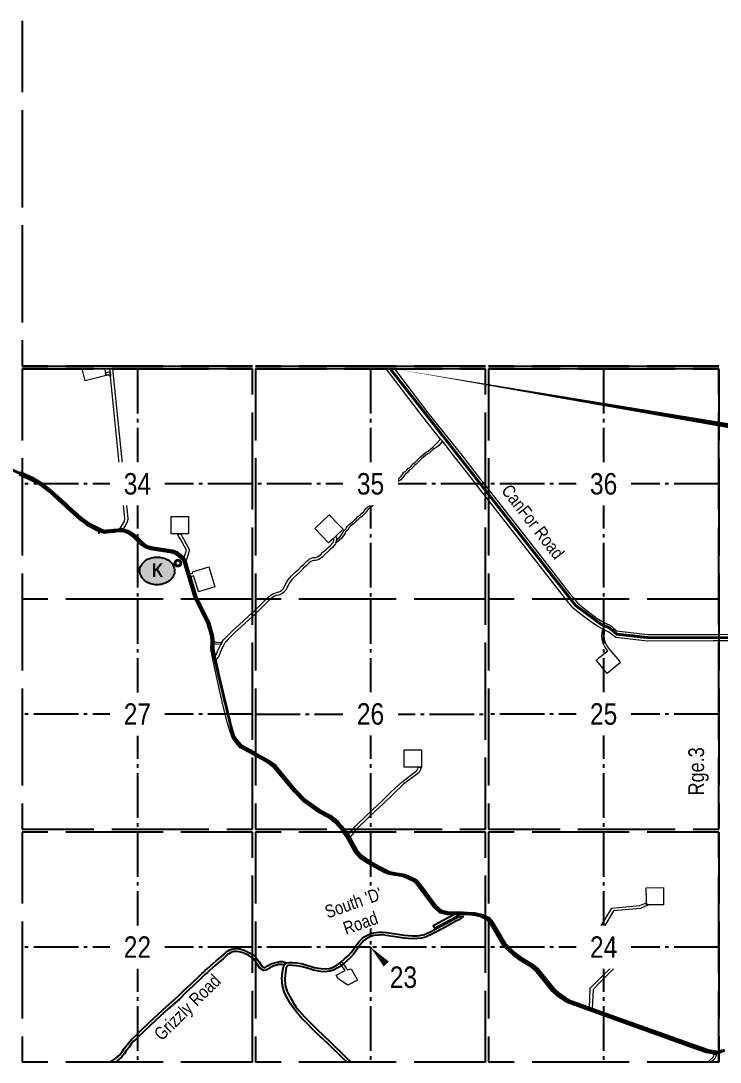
# Model space of a CAD drawing. Extents: x 405326 to 424052, y 6044755 to 6062236.
# Drawn here: x 414755 to 415244, y 6049587 to 6050315 of the extents above; entities that cross this region are included whole.
import ezdxf
from ezdxf.enums import TextEntityAlignment as Align

# ---------------------------------------------------------------- set-up
doc = ezdxf.new("R2010")
doc.units = 0
doc.header["$LTSCALE"] = 5
doc.linetypes.add('foc-QUARTERLINE', pattern=[33, 25, -3, 2, -3])
doc.linetypes.add('foc-UNSURVEYED', pattern=[12.5, 10, -2.5])
for name, color, linetype in [('33', 20, 'Continuous'), ('35', 37, 'Continuous'), ('L-QSEC', 8, 'foc-QUARTERLINE'), ('L-USEC', 7, 'foc-UNSURVEYED'), ('P-PROPOSED', 10, 'Continuous'), ('P-TXT', 4, 'Continuous'), ('ROUTE-MAP-ROUTE', 90, 'Continuous'), ('S-7', 6, 'Continuous')]:
    doc.layers.add(name, color=color, linetype=linetype)
doc.layers.add('AS-ROUTEMAP', color=35, linetype='Continuous', lineweight=0)
doc.styles.add('100L', font='ARIALN.TTF', dxfattribs={"height": 11})
doc.styles.add('120', font='ARIALN.TTF', dxfattribs={"height": 13})
doc.styles.add('80', font='ARIALN.TTF', dxfattribs={"height": 10})
doc.styles.add('BOLD', font='ARIALNB.TTF')
doc.styles.add('TXT', font='ARIALN.TTF', dxfattribs={"height": 0.2})

# ---------------------------------------------------------------- blocks, each defined once
blk = doc.blocks.new('AA')
at = {"const_width": 4}
blk.add_lwpolyline([(-1, 0, 1), (1, 0, 1)], format="xyb", close=True, dxfattribs=at)
blk.add_circle((0, 0), 2)
blk = doc.blocks.new('Route_Letters')
h = blk.add_hatch(color=255)
h.dxf.hatch_style = 1
edge = h.paths.add_edge_path()
edge.add_ellipse((-0.12, 0.46), major_axis=(-11.97, 0), ratio=0.789318, start_angle=0, end_angle=360)
at = {"color": 5}
blk.add_open_spline([(-12.34, 0.46), (-12.34, -0.25), (-12.24, -0.97), (-11.72, -2.79), (-11.14, -3.88), (-9.56, -5.81), (-8.54, -6.66), (-6.22, -8.02), (-4.9, -8.54), (-2.12, -9.17), (-0.66, -9.3), (2.22, -9.13), (3.64, -8.84), (6.27, -7.89), (7.48, -7.22), (9.54, -5.6), (10.38, -4.64), (11.6, -2.54), (11.97, -1.4), (12.18, 0.91), (12.02, 2.08), (11.2, 4.3), (10.54, 5.35), (8.8, 7.2), (7.72, 7.99), (5.29, 9.24), (3.93, 9.68), (1.11, 10.18), (-0.35, 10.23), (-3.22, 9.91), (-4.61, 9.55), (-7.16, 8.47), (-8.32, 7.75), (-10.24, 6.02), (-11, 5.02), (-12.05, 2.86), (-12.32, 1.7), (-12.34, 0.52), (-12.34, 0.49), (-12.34, 0.46)], degree=3, knots=[0, 0, 0, 0, 0.219529, 0.219529, 0.575727, 0.575727, 0.931924, 0.931924, 1.288121, 1.288121, 1.644318, 1.644318, 2.000515, 2.000515, 2.356712, 2.356712, 2.712909, 2.712909, 3.069107, 3.069107, 3.425304, 3.425304, 3.781501, 3.781501, 4.137698, 4.137698, 4.493895, 4.493895, 4.850092, 4.850092, 5.20629, 5.20629, 5.562487, 5.562487, 5.918684, 5.918684, 6.274881, 6.274881, 6.283185, 6.283185, 6.283185, 6.283185], dxfattribs=at)
at = {"color": 14, "style": 'BOLD'}
blk.add_attdef('A', text='', height=9.5, dxfattribs=at).set_placement((0.22, 0.98), align=Align.MIDDLE)

msp = doc.modelspace()

# ---------------------------------------------------------------- linework, layer by layer
at = {"layer": '35'}
for points in [[(414982.754, 6049586.853), (414980.294, 6049589.221), (414969.514, 6049599.566), (414960.36, 6049608.419), (414954.096, 6049614.514), (414951.47, 6049617.247), (414947.796, 6049621.447), (414945.46, 6049624.392), (414943.348, 6049627.596), (414940.009, 6049633.513), (414938.892, 6049636.009), (414937.541, 6049640.279), (414937.16, 6049645.474), (414937.692, 6049649.862), (414938.299, 6049653.512), (414939.006, 6049655.245), (414940.542, 6049656.425), (414942.367, 6049656.591), (414944.6, 6049656.502), (414947.58, 6049656.231), (414950.724, 6049655.834), (414953.993, 6049655.023), (414959.879, 6049653.175), (414964.367, 6049652.257), (414967.456, 6049652.047), (414970.403, 6049652.396), (414972.566, 6049653.049), (414976.443, 6049655.258), (414978.67, 6049657.007), (414981.091, 6049659.084), (414983.489, 6049661.237), (414985.865, 6049663.822), (414987.953, 6049666.739), (414988.29, 6049667.2), (414991.264, 6049671.27), (414993.223, 6049673.393), (414994.743, 6049674.491), (414996.53, 6049675.528), (414998.451, 6049676.468), (414998.627, 6049676.554), (415001.179, 6049677.35), (415005.103, 6049677.767), (415007.825, 6049677.832), (415010.63, 6049677.481), (415018.342, 6049676.34), (415022.713, 6049675.645), (415028.712, 6049675.16), (415031.801, 6049675.248), (415034.536, 6049675.652), (415036.913, 6049676.241), (415042.181, 6049678.68), (415049.142, 6049682.429), (415057.489, 6049686.924), (415060.287, 6049688.339), (415060.816, 6049688.774), (415063.963, 6049688.773), (415061.387, 6049686.654), (415058.415, 6049685.151), (415050.09, 6049680.668), (415043.076, 6049676.891), (415037.58, 6049674.346), (415034.923, 6049673.688), (415031.976, 6049673.252), (415028.66, 6049673.158), (415022.475, 6049673.658), (415018.038, 6049674.363), (415010.359, 6049675.499), (415007.724, 6049675.829), (415005.233, 6049675.77), (415001.586, 6049675.382), (414999.368, 6049674.69), (414998.452, 6049674.242), (414997.472, 6049673.763), (414995.833, 6049672.812), (414994.557, 6049671.889), (414992.811, 6049669.998), (414990.767, 6049667.2), (414989.573, 6049665.567), (414987.42, 6049662.558), (414984.896, 6049659.813), (414982.411, 6049657.581), (414979.94, 6049655.461), (414977.562, 6049653.593), (414973.36, 6049651.2), (414970.813, 6049650.431), (414967.507, 6049650.039), (414964.098, 6049650.271), (414959.378, 6049651.236), (414953.452, 6049653.096), (414950.356, 6049653.865), (414947.364, 6049654.242), (414944.469, 6049654.506), (414942.418, 6049654.587), (414941.301, 6049654.486), (414940.654, 6049653.989), (414940.235, 6049652.964), (414939.672, 6049649.577), (414939.169, 6049645.426), (414939.519, 6049640.659), (414940.764, 6049636.721), (414941.796, 6049634.415), (414945.056, 6049628.639), (414947.082, 6049625.566), (414949.333, 6049622.727), (414952.945, 6049618.599), (414955.515, 6049615.923), (414961.753, 6049609.855), (414970.901, 6049601.006), (414981.68, 6049590.663), (414985.638, 6049586.853)], [(414817.057, 6049586.853), (414818.185, 6049587.608), (414820.964, 6049589.405), (414823.915, 6049592.021), (414825.52, 6049594.07), (414827.075, 6049596.478), (414828.832, 6049598.648), (414830.642, 6049601.072), (414832.126, 6049602.808), (414835.019, 6049605.56), (414835.992, 6049606.484), (414839.411, 6049609.734), (414847.745, 6049617.59), (414856.395, 6049625.659), (414864.2, 6049632.471), (414868.754, 6049636.959), (414873.394, 6049641.209), (414879.761, 6049647.394), (414881.378, 6049648.879), (414882.114, 6049649.555), (414883.587, 6049650.907), (414885.2, 6049652.388), (414889.219, 6049655.921), (414891.196, 6049657.664), (414894.76, 6049660.534), (414896.525, 6049662.155), (414897.994, 6049663.635), (414899.582, 6049664.667), (414900.918, 6049665.382), (414902.274, 6049665.843), (414903.823, 6049666.225), (414905.39, 6049666.354), (414907.832, 6049666.013), (414910.82, 6049665.164), (414915.154, 6049663.052), (414916.214, 6049662.374), (414918.251, 6049661.073), (414919.231, 6049659.814), (414921.333, 6049657.114), (414923.283, 6049654.081), (414924.855, 6049653.041), (414925.569, 6049653.164), (414926.828, 6049653.916), (414927.672, 6049654.507), (414929.313, 6049655.32), (414930.35, 6049655.842), (414932.011, 6049656.36), (414933.135, 6049656.625), (414934.769, 6049657.009), (414935.962, 6049657.206), (414937.539, 6049657.196), (414940.542, 6049656.425), (414939.006, 6049655.245), (414938.825, 6049654.801), (414937.28, 6049655.198), (414936.12, 6049655.205), (414935.161, 6049655.047), (414933.593, 6049654.679), (414932.54, 6049654.43), (414931.103, 6049653.982), (414930.206, 6049653.531), (414928.696, 6049652.783), (414927.916, 6049652.237), (414926.275, 6049651.256), (414924.413, 6049650.936), (414921.828, 6049652.646), (414919.7, 6049655.956), (414919.232, 6049656.557), (414916.884, 6049659.573), (414916.215, 6049660.001), (414914.077, 6049661.366), (414910.105, 6049663.288), (414907.419, 6049664.052), (414905.334, 6049664.342), (414904.146, 6049664.245), (414902.836, 6049663.922), (414901.717, 6049663.541), (414900.601, 6049662.944), (414899.262, 6049662.074), (414897.912, 6049660.714), (414896.064, 6049659.017), (414892.485, 6049656.135), (414890.541, 6049654.42), (414886.536, 6049650.901), (414884.925, 6049649.421), (414883.452, 6049648.068), (414882.716, 6049647.392), (414881.135, 6049645.94), (414874.766, 6049639.754), (414870.132, 6049635.509), (414865.56, 6049631.005), (414857.735, 6049624.174), (414849.113, 6049616.131), (414840.785, 6049608.282), (414836.397, 6049604.11), (414835.992, 6049603.725), (414833.579, 6049601.431), (414832.205, 6049599.823), (414830.411, 6049597.42), (414828.696, 6049595.303), (414827.15, 6049592.909), (414825.378, 6049590.645), (414822.177, 6049587.808), (414820.701, 6049586.853)]]:
    msp.add_lwpolyline(points, dxfattribs=at)
at = {"layer": 'AS-ROUTEMAP'}
for points in [[(414813.151, 6050071.668), (414813.844, 6050068.973), (414814.342, 6050067.037), (414799.82, 6050063.305), (414797.671, 6050071.668)], [(414818.907, 6050071.668), (414826.971, 6049991.846), (414829.475, 6049967.06), (414829.553, 6049966.285), (414829.343, 6049965.566), (414828.995, 6049964.378), (414827.648, 6049961.84), (414826.82, 6049960.538), (414826.427, 6049959.92), (414824.054, 6049959.916), (414824.474, 6049960.577), (414825.918, 6049962.847), (414827.133, 6049965.136), (414827.316, 6049965.763), (414827.524, 6049966.472), (414827.445, 6049967.256), (414824.961, 6049991.843), (414817.44, 6050066.296), (414817.085, 6050069.806), (414816.897, 6050071.668)], [(415276.489, 6049881.493), (415241.737, 6049881.452), (415238.721, 6049881.449), (415192.789, 6049881.327), (415170.66, 6049883.859), (415170.043, 6049884.321), (415169.417, 6049884.79), (415165.671, 6049887.595), (415165.406, 6049887.794), (415165.326, 6049887.853), (415162.911, 6049889.045), (415161.522, 6049889.731), (415159.883, 6049890.54), (415158.512, 6049891.387), (415153.839, 6049894.274), (415145.754, 6049900.456), (415140.615, 6049904.628), (415134.767, 6049911.724), (415134.676, 6049911.835), (415116.613, 6049935.093), (415079.135, 6049983.092), (415076.11, 6049986.965), (415072.051, 6049992.164), (415059.337, 6050008.447), (415058.439, 6050009.597), (415058.106, 6050010.023), (415057.208, 6050011.173), (415053.572, 6050015.83), (415049.39, 6050021.023), (415048.112, 6050022.61), (415035.65, 6050038.084), (415010.124, 6050071.668)], [(415015.867, 6050071.668), (415039.261, 6050040.888), (415057.175, 6050018.644), (415060.811, 6050013.987), (415062.042, 6050012.411), (415076.094, 6049994.414), (415077.847, 6049992.169), (415079.119, 6049990.541), (415120.216, 6049937.906), (415138.285, 6049914.641), (415140.727, 6049911.723), (415143.856, 6049907.986), (415148.606, 6049904.03), (415156.436, 6049898.044), (415158.499, 6049896.769), (415162.101, 6049894.543), (415163.883, 6049893.664), (415166.381, 6049892.431), (415166.659, 6049892.294), (415167.305, 6049891.975), (415169.189, 6049890.238), (415171.179, 6049888.403), (415193.044, 6049885.902), (415238.71, 6049886.022), (415241.726, 6049886.026), (415276.666, 6049886.067)], [(414754.393, 6049999.849), (414754.864, 6049999.644), (414763.5, 6049995.775), (414768.45, 6049992.753), (414769.583, 6049992.092), (414769.984, 6049991.772), (414776.387, 6049986.656), (414787.348, 6049976.777), (414788.463, 6049975.771), (414797.287, 6049967.812), (414803.185, 6049963.62), (414807.177, 6049961.587), (414808.513, 6049960.906), (414810.799, 6049959.742), (414813.524, 6049958.946), (414814.61, 6049959.058), (414819.612, 6049959.577), (414822.885, 6049959.914), (414824.054, 6049959.916), (414826.427, 6049959.92), (414826.577, 6049959.921), (414830.314, 6049958.713), (414833.515, 6049956.569), (414833.63, 6049956.461), (414839.956, 6049950.495), (414842.668, 6049948.502), (414845.665, 6049947.442), (414860.983, 6049945.135), (414863.991, 6049943.973), (414866.492, 6049942.008), (414868.957, 6049939.901), (414868.915, 6049939.766), (414868.586, 6049938.714), (414868.215, 6049937.528), (414867.472, 6049938.163), (414865.043, 6049940.24), (414862.848, 6049941.964), (414860.394, 6049942.912), (414845.109, 6049945.214), (414841.587, 6049946.46), (414838.489, 6049948.736), (414833.635, 6049953.314), (414832.085, 6049954.776), (414829.307, 6049956.636), (414826.219, 6049957.634), (414823.005, 6049957.628), (414819.847, 6049957.303), (414814.846, 6049956.784), (414813.314, 6049956.627), (414809.952, 6049957.608), (414807.456, 6049958.879), (414806.119, 6049959.561), (414801.998, 6049961.66), (414795.854, 6049966.026), (414786.908, 6049974.095), (414785.794, 6049975.101), (414774.907, 6049984.913), (414768.287, 6049990.202), (414767.279, 6049990.79), (414765.678, 6049991.767), (414762.433, 6049993.749), (414754.397, 6049997.349)], [(415243.694, 6049592.929), (415242.464, 6049592.717), (415241.056, 6049592.473), (415240.139, 6049592.314), (415239.487, 6049592.43), (415239.448, 6049592.437), (415233.865, 6049593.432), (415224.516, 6049596.667), (415159.145, 6049620.225), (415152.139, 6049622.751), (415136.096, 6049628.657), (415129.635, 6049633.04), (415126.16, 6049636.37), (415114.991, 6049650.108), (415111.251, 6049653.22), (415102.963, 6049658.331), (415098.606, 6049661.607), (415091.724, 6049668.305), (415091.653, 6049668.426), (415082.283, 6049684.503), (415080.55, 6049686.163), (415079.773, 6049686.559), (415076.754, 6049688.098), (415076.652, 6049688.15), (415071.247, 6049689.336), (415070.621, 6049689.473), (415068.859, 6049689.587), (415062.549, 6049689.992), (415052.527, 6049689.98), (415047.645, 6049691.169), (415043.403, 6049694.921), (415034.598, 6049707.006), (415030.971, 6049711.54), (415029.012, 6049713.237), (415021.988, 6049716.373), (415012.073, 6049718.154), (415009.004, 6049719.349), (414997.474, 6049725.456), (414996.454, 6049726.147), (414991.749, 6049729.336), (414988.313, 6049733.142), (414981.941, 6049744.757), (414979.069, 6049748.731), (414978.095, 6049750.078), (414976.585, 6049751.744), (414974.81, 6049753.703), (414969.76, 6049757.684), (414962.498, 6049761.516), (414952.313, 6049768.796), (414945.573, 6049775.853), (414931.673, 6049792.796), (414926.646, 6049796.382), (414917.103, 6049801.73), (414914.083, 6049803.423), (414908.168, 6049806.737), (414904.848, 6049810.318), (414902.379, 6049813.936), (414900.189, 6049821.006), (414899.248, 6049823.905), (414897.405, 6049831.071), (414895.424, 6049838.773), (414889.216, 6049867.37), (414887.618, 6049875.763), (414887.677, 6049880.773), (414887.493, 6049884.488), (414884.953, 6049893.34), (414875.962, 6049911.475), (414875.866, 6049911.669), (414868.132, 6049937.26), (414868.215, 6049937.528), (414868.586, 6049938.714), (414868.915, 6049939.766), (414868.957, 6049939.901), (414869.17, 6049940.583), (414870.539, 6049944.964), (414866.239, 6049952.612), (414865.446, 6049954.022), (414865.05, 6049954.727), (414864.195, 6049956.249), (414866.487, 6049956.252), (414868.04, 6049953.49), (414868.436, 6049952.785), (414869.229, 6049951.374), (414872.705, 6049945.192), (414870.824, 6049939.17), (414870.239, 6049937.301), (414870.224, 6049937.25), (414872.961, 6049928.193), (414873.539, 6049926.279), (414877.732, 6049912.408), (414878.193, 6049911.478), (414886.825, 6049894.066), (414889.479, 6049884.818), (414889.659, 6049881.172), (414889.677, 6049880.811), (414889.663, 6049879.56), (414889.62, 6049875.94), (414890.613, 6049870.726), (414891.114, 6049868.091), (414891.171, 6049867.795), (414897.37, 6049839.235), (414899.469, 6049831.074), (414901.172, 6049824.455), (414902.1, 6049821.597), (414904.2, 6049814.815), (414906.499, 6049811.445), (414909.354, 6049808.365), (414914.079, 6049805.717), (414917.099, 6049804.025), (414927.719, 6049798.074), (414933.05, 6049794.27), (414947.072, 6049777.18), (414953.629, 6049770.313), (414963.551, 6049763.222), (414970.855, 6049759.367), (414976.179, 6049755.17), (414979.281, 6049751.747), (414979.651, 6049751.339), (414981.534, 6049748.734), (414983.575, 6049745.911), (414983.635, 6049745.828), (414984.624, 6049744.025), (414989.954, 6049734.309), (414993.071, 6049730.855), (414996.45, 6049728.566), (414998.506, 6049727.173), (415009.837, 6049721.171), (415012.617, 6049720.088), (415022.582, 6049718.298), (415030.098, 6049714.943), (415032.418, 6049712.932), (415036.187, 6049708.221), (415044.891, 6049696.275), (415048.6, 6049692.995), (415052.766, 6049691.98), (415062.547, 6049691.991), (415070.9, 6049691.46), (415076.749, 6049690.176), (415077.331, 6049690.049), (415079.769, 6049688.806), (415081.721, 6049687.811), (415083.869, 6049685.753), (415093.315, 6049669.548), (415094.466, 6049668.427), (415099.91, 6049663.129), (415104.091, 6049659.985), (415112.421, 6049654.848), (415116.42, 6049651.521), (415127.634, 6049637.728), (415130.897, 6049634.6), (415137.016, 6049630.449), (415152.15, 6049624.876), (415152.829, 6049624.626), (415154.119, 6049624.159), (415159.14, 6049622.353), (415225.182, 6049598.553), (415234.37, 6049595.374), (415239.443, 6049594.469), (415239.443, 6049594.469), (415240.144, 6049594.344), (415242.459, 6049594.745), (415243.159, 6049594.866), (415245.063, 6049595.599)], [(414903.241, 6049667.32), (414903.506, 6049667.342), (414903.667, 6049667.32)], [(415234.702, 6049586.853), (415236.058, 6049588.001), (415236.112, 6049588.05), (415238.678, 6049590.384), (415239.166, 6049591.283), (415239.449, 6049592.294), (415239.487, 6049592.43), (415240.139, 6049592.314), (415241.056, 6049592.473), (415240.565, 6049590.716), (415239.875, 6049589.445), (415239.457, 6049589.064), (415238.343, 6049588.051), (415237.048, 6049586.874), (415237.023, 6049586.853)]]:
    msp.add_lwpolyline(points, dxfattribs=at)
for points in [[(414817.44, 6050066.296), (414815.828, 6050067.419), (414814.342, 6050067.037), (414813.844, 6050068.973), (414817.085, 6050069.806), (414817.44, 6050066.296)], [(414977.181, 6049951.618), (414975.016, 6049950.089), (414975.172, 6049950.487), (414975.465, 6049951.763), (414975.442, 6049952.227), (414976.269, 6049952.81), (414977.813, 6049954.088), (414978.605, 6049955.298), (414980.105, 6049957.592), (414980.564, 6049958.665), (414981.433, 6049959.365), (414982.049, 6049959.881), (414982.474, 6049960.643), (414982.757, 6049961.499), (414984.251, 6049962.767), (414986.389, 6049964.436), (414987.32, 6049965.396), (414988.206, 6049966.424), (414989.101, 6049967.096), (414990.422, 6049968.529), (414991.834, 6049969.314), (414993.214, 6049970.768), (414994.519, 6049971.954), (414995.616, 6049973.728), (414995.965, 6049974.006), (414997.124, 6049974.93), (414999.453, 6049976.881), (415000.692, 6049978.101), (415002.622, 6049979.327), (415003.602, 6049980.482), (415005.186, 6049981.458), (415006.858, 6049983.394), (415007.643, 6049984.862), (415007.784, 6049985.125), (415008.342, 6049985.525), (415009.111, 6049986.076), (415009.375, 6049986.506), (415009.923, 6049987.397), (415010.839, 6049987.895), (415011.157, 6049988.069), (415011.461, 6049988.486), (415012.08, 6049989.336), (415014.819, 6049992.089), (415015.41, 6049992.683), (415016.023, 6049992.907), (415016.621, 6049993.657), (415017.457, 6049994.176), (415019.301, 6049995.322), (415020.686, 6049996.761), (415021.831, 6049998.329), (415022.574, 6049999.346), (415023.447, 6049999.863), (415023.818, 6050000.083), (415024.293, 6050000.666), (415025.599, 6050002.27), (415026.329, 6050002.599), (415026.744, 6050002.786), (415027.482, 6050003.694), (415028.824, 6050005.343), (415030.079, 6050006.167), (415034.07, 6050010.279), (415035.326, 6050011.139), (415038.228, 6050013.562), (415039.433, 6050014.054), (415041.077, 6050015.51), (415042.891, 6050017.118), (415043.065, 6050017.258), (415043.128, 6050017.309), (415045.609, 6050019.635), (415048.112, 6050022.61), (415049.39, 6050021.023), (415047.015, 6050018.201), (415045.448, 6050016.934), (415043.861, 6050015.973), (415043.038, 6050015.244), (415040.237, 6050012.762), (415039.012, 6050012.261), (415036.24, 6050009.945), (415035.039, 6050009.125), (415031.039, 6050005.021), (415029.845, 6050004.222), (415027.684, 6050001.564), (415026.538, 6050001.048), (415024.813, 6049998.929), (415023.604, 6049998.212), (415021.837, 6049995.794), (415020.252, 6049994.147), (415017.632, 6049992.519), (415017.291, 6049992.092), (415016.933, 6049991.643), (415016.238, 6049991.389), (415013.225, 6049988.36), (415012.171, 6049986.912), (415010.991, 6049986.27), (415010.23, 6049985.033), (415008.941, 6049984.11), (415008.102, 6049982.54), (415006.17, 6049980.302), (415004.591, 6049979.33), (415003.618, 6049978.184), (415001.631, 6049976.92), (415000.462, 6049975.77), (414998.073, 6049973.768), (414996.755, 6049972.718), (414995.97, 6049971.449), (414995.684, 6049970.986), (414994.264, 6049969.695), (414992.764, 6049968.114), (414991.361, 6049967.335), (414990.111, 6049965.978), (414989.236, 6049965.322), (414988.428, 6049964.384), (414987.393, 6049963.317), (414985.199, 6049961.603), (414984.049, 6049960.628), (414983.853, 6049960.037), (414983.224, 6049958.909), (414982.385, 6049958.206), (414981.796, 6049957.731), (414981.433, 6049956.881), (414979.86, 6049954.477), (414978.944, 6049953.077), (414977.181, 6049951.618)], [(414973.233, 6049953.116), (414969.897, 6049949.932), (414960.232, 6049960.059), (414970.358, 6049969.724), (414977.121, 6049962.639), (414978.506, 6049961.188), (414980.024, 6049959.598), (414974.821, 6049954.632), (414973.233, 6049953.116)], [(414871.957, 6049968.45), (414871.979, 6049956.259), (414866.487, 6049956.252), (414864.195, 6049956.249), (414862.713, 6049956.247), (414862.21, 6049956.246), (414861.203, 6049956.245), (414859.788, 6049956.243), (414859.777, 6049962.619), (414859.774, 6049964.125), (414859.773, 6049964.627), (414859.766, 6049968.434), (414871.957, 6049968.45)], [(414893.152, 6049870.764), (414891.114, 6049868.091), (414890.613, 6049870.726), (414891.384, 6049871.742), (414892.318, 6049874.209), (414893.768, 6049877.43), (414894.529, 6049878.922), (414894.904, 6049879.656), (414895.258, 6049880.391), (414895.461, 6049880.81), (414895.571, 6049881.038), (414896.686, 6049882.455), (414896.959, 6049882.734), (414898.169, 6049883.974), (414898.229, 6049884.035), (414900.034, 6049885.908), (414902.996, 6049888.691), (414907.676, 6049892.99), (414910.49, 6049895.589), (414913.913, 6049898.671), (414916.521, 6049901.02), (414916.924, 6049901.42), (414921.254, 6049905.717), (414923.816, 6049908.233), (414926.992, 6049911.375), (414927.187, 6049911.542), (414928.795, 6049912.916), (414930.205, 6049913.91), (414931.315, 6049914.535), (414932.877, 6049915.06), (414934.209, 6049915.423), (414935.223, 6049915.774), (414936.304, 6049916.249), (414937.095, 6049916.876), (414937.826, 6049917.574), (414938.242, 6049918.09), (414938.595, 6049918.894), (414939.576, 6049920.737), (414940.639, 6049922.793), (414941.542, 6049924.251), (414942.662, 6049925.646), (414943.998, 6049926.897), (414946.542, 6049929.416), (414948.515, 6049931.208), (414950.959, 6049933.691), (414952.618, 6049935.23), (414954.479, 6049936.997), (414955.525, 6049937.98), (414956.512, 6049938.842), (414957.934, 6049939.377), (414959.166, 6049939.672), (414960.476, 6049939.76), (414961.05, 6049939.864), (414962.106, 6049940.228), (414963.087, 6049940.855), (414964.169, 6049941.584), (414965.947, 6049943.407), (414968.331, 6049945.651), (414969.569, 6049946.823), (414971.355, 6049948.417), (414972.084, 6049949.268), (414972.973, 6049950.357), (414973.256, 6049951.079), (414973.454, 6049951.94), (414973.422, 6049952.574), (414973.233, 6049953.116), (414974.821, 6049954.632), (414975.406, 6049952.962), (414975.442, 6049952.227), (414975.465, 6049951.763), (414975.172, 6049950.487), (414975.016, 6049950.089), (414974.721, 6049949.336), (414973.619, 6049947.985), (414972.786, 6049947.014), (414970.922, 6049945.35), (414969.704, 6049944.196), (414967.349, 6049941.98), (414965.457, 6049940.04), (414964.184, 6049939.183), (414962.984, 6049938.416), (414961.557, 6049937.923), (414960.721, 6049937.772), (414959.468, 6049937.688), (414958.521, 6049937.461), (414957.555, 6049937.097), (414956.868, 6049936.498), (414955.853, 6049935.543), (414953.986, 6049933.772), (414952.353, 6049932.256), (414949.901, 6049929.766), (414947.919, 6049927.964), (414945.386, 6049925.456), (414944.133, 6049924.283), (414943.177, 6049923.094), (414942.38, 6049921.806), (414941.347, 6049919.808), (414940.396, 6049918.02), (414939.965, 6049917.041), (414939.3, 6049916.217), (414938.409, 6049915.366), (414937.344, 6049914.522), (414935.954, 6049913.911), (414934.8, 6049913.511), (414933.459, 6049913.145), (414932.131, 6049912.7), (414931.275, 6049912.217), (414930.323, 6049911.545), (414930.023, 6049911.335), (414928.347, 6049909.902), (414925.22, 6049906.808), (414922.659, 6049904.294), (414917.895, 6049899.566), (414916.929, 6049898.696), (414913.918, 6049895.985), (414911.838, 6049894.112), (414909.031, 6049891.519), (414904.357, 6049887.226), (414901.44, 6049884.484), (414900.816, 6049883.837), (414899.664, 6049882.643), (414899.619, 6049882.596), (414898.192, 6049881.135), (414897.84, 6049880.687), (414897.277, 6049879.972), (414897.156, 6049879.721), (414896.695, 6049878.766), (414895.571, 6049876.564), (414894.167, 6049873.444), (414893.152, 6049870.764)], [(414886.164, 6049933.225), (414890.356, 6049919.352), (414878.874, 6049915.882), (414876.979, 6049922.152), (414875.549, 6049926.886), (414874.018, 6049926.424), (414873.539, 6049926.279), (414872.961, 6049928.193), (414873.439, 6049928.337), (414874.97, 6049928.8), (414874.681, 6049929.756), (414875.639, 6049930.045), (414886.164, 6049933.225)], [(415173.069, 6049865.57), (415164.585, 6049858.741), (415158.571, 6049866.039), (415156.953, 6049868.001), (415157.307, 6049868.286), (415158.563, 6049869.297), (415158.863, 6049869.539), (415165.133, 6049874.585), (415163.673, 6049876.356), (415163.047, 6049877.401), (415162.495, 6049878.322), (415162.336, 6049878.708), (415162.308, 6049878.776), (415162.006, 6049879.509), (415161.651, 6049880.373), (415161.623, 6049880.44), (415161.569, 6049880.661), (415161.075, 6049882.669), (415160.866, 6049884.951), (415160.999, 6049887.24), (415161.522, 6049889.731), (415162.911, 6049889.045), (415162.489, 6049887.041), (415162.37, 6049884.977), (415162.559, 6049882.918), (415163.025, 6049881.02), (415163.052, 6049880.909), (415163.695, 6049879.347), (415163.839, 6049878.997), (415164.902, 6049877.223), (415166.301, 6049875.526), (415173.167, 6049867.195), (415173.283, 6049867.054), (415173.933, 6049866.265), (415173.154, 6049865.638), (415173.069, 6049865.57)], [(414894.529, 6049878.922), (414890.877, 6049879.085), (414889.663, 6049879.56), (414889.677, 6049880.811), (414889.659, 6049881.172), (414891.192, 6049880.572), (414895.258, 6049880.391), (414894.904, 6049879.656), (414894.529, 6049878.922)], [(415034.786, 6049805.334), (415034.855, 6049793.143), (415032.619, 6049793.13), (415022.664, 6049793.073), (415022.595, 6049805.264), (415034.786, 6049805.334)], [(414988.541, 6049748.743), (414984.624, 6049744.025), (414983.635, 6049745.828), (414983.575, 6049745.911), (414985.923, 6049748.74), (414988.43, 6049751.759), (414988.814, 6049752.222), (414996.389, 6049759.386), (414996.544, 6049759.533), (415001.039, 6049763.818), (415006.634, 6049768.915), (415013.5, 6049775.82), (415020.997, 6049782.77), (415031.515, 6049790.82), (415032.619, 6049793.13), (415034.855, 6049793.143), (415033.121, 6049789.516), (415022.295, 6049781.23), (415014.897, 6049774.372), (415008.026, 6049767.462), (415002.41, 6049762.346), (414997.929, 6049758.074), (414996.394, 6049756.622), (414991.256, 6049751.763), (414990.284, 6049750.844), (414988.541, 6049748.743)], [(415203.986, 6049697.274), (415203.987, 6049696.893), (415198.193, 6049696.876), (415193.592, 6049696.862), (415191.988, 6049696.857), (415191.987, 6049697.245), (415191.984, 6049698.338), (415191.953, 6049708.857), (415203.952, 6049708.892), (415203.986, 6049697.274)], [(415191.987, 6049697.245), (415191.988, 6049696.857), (415193.592, 6049696.862), (415187.926, 6049694.354), (415169.074, 6049692.749), (415161.921, 6049680.911), (415161.721, 6049674.349), (415165.552, 6049668.445), (415169.034, 6049663.081), (415171.186, 6049654.179), (415159.094, 6049642.121), (415154.738, 6049637.778), (415154.119, 6049624.159), (415152.829, 6049624.626), (415152.15, 6049624.876), (415152.776, 6049638.645), (415159.087, 6049644.939), (415168.978, 6049654.802), (415167.17, 6049662.279), (415163.169, 6049668.444), (415159.703, 6049673.785), (415159.938, 6049681.497), (415167.889, 6049694.655), (415187.423, 6049696.319), (415191.984, 6049698.338), (415191.987, 6049697.245)], [(414982.469, 6049652.131), (414983.03, 6049651.329), (414985.711, 6049652.123), (414990.147, 6049644.187), (414983.299, 6049640.71), (414976.489, 6049645.224), (414975.233, 6049647.728), (414981.514, 6049650.88), (414980.867, 6049651.804), (414979.616, 6049653.59), (414977.727, 6049656.287), (414978.07, 6049656.558), (414978.881, 6049657.255), (414981.218, 6049653.917), (414982.469, 6049652.131)]]:
    msp.add_lwpolyline(points, close=True, dxfattribs=at)
at = {"layer": 'L-QSEC', "color": 253, "ltscale": 0.25}
for p, q in [((414836.216, 6050071.668), (414836.216, 6049991.2)), ((414999.162, 6050071.668), (414999.162, 6049991.2)), ((415162.108, 6050071.668), (415162.108, 6049991.2)), ((414836.216, 6049991.2), (414755.749, 6049991.2)), ((414836.216, 6049991.2), (414836.216, 6049910.733)), ((414916.683, 6049991.2), (414836.216, 6049991.2)), ((414999.162, 6049991.2), (414918.695, 6049991.2)), ((414999.162, 6049991.2), (414999.162, 6049910.733)), ((415079.629, 6049991.2), (414999.162, 6049991.2)), ((415162.108, 6049991.2), (415081.641, 6049991.2)), ((415162.108, 6049991.2), (415162.108, 6049910.733)), ((415242.575, 6049991.2), (415162.108, 6049991.2)), ((414836.216, 6049910.733), (414836.216, 6049830.266)), ((414999.162, 6049910.733), (414999.162, 6049830.266)), ((415162.108, 6049910.733), (415162.108, 6049830.266)), ((414836.216, 6049830.266), (414755.749, 6049830.266)), ((414836.216, 6049830.266), (414836.216, 6049749.799)), ((414916.683, 6049830.266), (414836.216, 6049830.266)), ((414918.695, 6049830.266), (414999.162, 6049830.266)), ((414999.162, 6049830.266), (414999.162, 6049749.799)), ((414999.162, 6049830.266), (415079.629, 6049830.266)), ((415162.108, 6049830.266), (415081.641, 6049830.266)), ((415162.108, 6049830.266), (415162.108, 6049749.799)), ((415242.575, 6049830.266), (415162.108, 6049830.266)), ((414836.216, 6049747.787), (414836.216, 6049667.32)), ((414836.216, 6049747.787), (414836.216, 6049667.32)), ((414999.162, 6049747.787), (414999.162, 6049667.32)), ((415162.108, 6049747.787), (415162.108, 6049667.32)), ((414836.216, 6049667.32), (414755.749, 6049667.32)), ((414916.683, 6049667.32), (414836.216, 6049667.32)), ((414916.683, 6049667.32), (414836.216, 6049667.32)), ((414836.216, 6049667.32), (414836.216, 6049586.853)), ((414999.162, 6049667.32), (414918.695, 6049667.32)), ((414999.162, 6049667.32), (414999.162, 6049586.853)), ((415079.629, 6049667.32), (414999.162, 6049667.32)), ((415162.108, 6049667.32), (415081.641, 6049667.32)), ((415242.576, 6049667.32), (415162.108, 6049667.32)), ((415162.108, 6049667.32), (415162.108, 6049586.853))]:
    msp.add_line(p, q, dxfattribs=at)
at = {"layer": 'L-USEC', "color": 253}
for p, q in [((414755.749, 6050315.081), (414755.749, 6050234.614)), ((414755.749, 6050234.614), (414755.749, 6050154.147)), ((414755.749, 6050154.147), (414755.749, 6050073.68)), ((414755.749, 6050071.668), (414755.749, 6049991.2)), ((414916.683, 6049991.2), (414916.683, 6050071.668)), ((414918.695, 6050071.668), (414918.695, 6049991.2)), ((415079.629, 6049991.2), (415079.629, 6050071.668)), ((415081.641, 6050071.668), (415081.641, 6049991.2)), ((414755.749, 6049991.2), (414755.749, 6049910.733)), ((414916.683, 6049910.733), (414916.683, 6049991.2)), ((414918.695, 6049991.2), (414918.695, 6049910.733)), ((415079.629, 6049910.733), (415079.629, 6049991.2)), ((415081.641, 6049991.2), (415081.641, 6049910.733)), ((414755.749, 6049910.733), (414755.749, 6049830.266)), ((414836.216, 6049910.733), (414755.749, 6049910.733)), ((414916.683, 6049910.733), (414836.216, 6049910.733)), ((414916.683, 6049830.266), (414916.683, 6049910.733)), ((414918.695, 6049910.733), (414918.695, 6049830.266)), ((414999.162, 6049910.733), (414918.695, 6049910.733)), ((415079.629, 6049910.733), (414999.162, 6049910.733)), ((415079.629, 6049830.266), (415079.629, 6049910.733)), ((415081.641, 6049910.733), (415081.641, 6049830.266)), ((415162.108, 6049910.733), (415081.641, 6049910.733)), ((415242.575, 6049910.733), (415162.108, 6049910.733)), ((414755.749, 6049830.266), (414755.749, 6049749.799)), ((414916.683, 6049749.799), (414916.683, 6049830.266)), ((414918.695, 6049830.266), (414918.695, 6049749.799)), ((415079.629, 6049749.799), (415079.629, 6049830.266)), ((415081.641, 6049830.266), (415081.641, 6049749.799)), ((414755.749, 6049749.799), (414836.216, 6049749.799)), ((414755.749, 6049747.787), (414755.749, 6049667.32)), ((414836.216, 6049747.787), (414755.749, 6049747.787)), ((414836.216, 6049749.799), (414916.683, 6049749.799)), ((414916.683, 6049747.787), (414836.216, 6049747.787)), ((414916.683, 6049667.32), (414916.683, 6049747.787)), ((414918.695, 6049749.799), (414999.162, 6049749.799)), ((414918.695, 6049747.787), (414918.695, 6049667.32)), ((414999.162, 6049747.787), (414918.695, 6049747.787)), ((414999.162, 6049749.799), (415079.629, 6049749.799)), ((415079.629, 6049747.787), (414999.162, 6049747.787)), ((415079.629, 6049667.32), (415079.629, 6049747.787)), ((415081.641, 6049749.799), (415162.108, 6049749.799)), ((415081.641, 6049747.787), (415081.641, 6049667.32)), ((415162.108, 6049747.787), (415081.641, 6049747.787)), ((415162.108, 6049749.799), (415242.576, 6049749.799)), ((415242.576, 6049747.787), (415162.108, 6049747.787)), ((414755.749, 6049667.32), (414755.749, 6049586.853)), ((414916.683, 6049586.853), (414916.683, 6049667.32)), ((414918.695, 6049667.32), (414918.695, 6049586.853)), ((415079.629, 6049586.853), (415079.629, 6049667.32)), ((415081.641, 6049667.32), (415081.641, 6049586.853)), ((414836.216, 6049586.853), (414755.749, 6049586.853)), ((414916.683, 6049586.853), (414836.216, 6049586.853)), ((414999.162, 6049586.853), (414918.695, 6049586.853)), ((414999.162, 6049586.853), (414918.695, 6049586.853)), ((415079.629, 6049586.853), (414999.162, 6049586.853)), ((415162.108, 6049586.853), (415081.641, 6049586.853)), ((415242.575, 6049586.853), (415162.108, 6049586.853))]:
    msp.add_line(p, q, dxfattribs=at)
at = {"layer": 'L-USEC'}
for p, q in [((414836.216, 6050073.68), (414755.749, 6050073.68)), ((414755.749, 6050073.68), (414836.216, 6050073.68)), ((414836.216, 6050071.668), (414755.749, 6050071.668)), ((414755.749, 6050071.668), (414836.216, 6050071.668)), ((414916.683, 6050073.68), (414836.216, 6050073.68)), ((414836.216, 6050073.68), (414916.683, 6050073.68)), ((414916.683, 6050071.668), (414836.216, 6050071.668)), ((414836.216, 6050071.668), (414916.683, 6050071.668)), ((414999.162, 6050073.68), (414918.695, 6050073.68)), ((414918.695, 6050073.68), (414999.162, 6050073.68)), ((414999.162, 6050071.668), (414918.695, 6050071.668)), ((414918.695, 6050071.668), (414999.162, 6050071.668)), ((415079.629, 6050073.68), (414999.162, 6050073.68)), ((414999.162, 6050073.68), (415079.629, 6050073.68)), ((415079.629, 6050071.668), (414999.162, 6050071.668)), ((414999.162, 6050071.668), (415079.629, 6050071.668)), ((415162.108, 6050073.68), (415081.641, 6050073.68)), ((415081.641, 6050073.68), (415162.108, 6050073.68)), ((415162.108, 6050071.668), (415081.641, 6050071.668)), ((415081.641, 6050071.668), (415162.108, 6050071.668)), ((415242.576, 6050073.68), (415162.108, 6050073.68)), ((415162.108, 6050073.68), (415242.576, 6050073.68)), ((415242.576, 6050071.668), (415162.108, 6050071.668)), ((415162.108, 6050071.668), (415242.576, 6050071.668)), ((415242.575, 6050071.668), (415242.575, 6049991.2)), ((415242.575, 6050071.668), (415242.575, 6049991.2)), ((415242.576, 6049991.2), (415242.576, 6050071.668)), ((415242.576, 6049991.2), (415242.576, 6050071.668)), ((415242.575, 6049910.733), (415242.576, 6049991.2)), ((415242.575, 6049991.2), (415242.575, 6049910.733)), ((415242.575, 6049991.2), (415242.575, 6049910.733)), ((415242.575, 6049910.733), (415242.576, 6049991.2)), ((415242.575, 6049830.266), (415242.575, 6049910.733)), ((415242.575, 6049910.733), (415242.575, 6049830.266)), ((415242.575, 6049910.733), (415242.575, 6049830.266)), ((415242.575, 6049830.266), (415242.575, 6049910.733)), ((415242.576, 6049749.799), (415242.575, 6049830.266)), ((415242.575, 6049830.266), (415242.575, 6049749.799)), ((415242.575, 6049830.266), (415242.575, 6049749.799)), ((415242.576, 6049749.799), (415242.575, 6049830.266)), ((415242.575, 6049747.787), (415242.575, 6049667.32)), ((415242.575, 6049747.787), (415242.575, 6049667.32)), ((415242.576, 6049667.32), (415242.576, 6049747.787)), ((415242.576, 6049667.32), (415242.576, 6049747.787)), ((415242.575, 6049586.853), (415242.576, 6049667.32)), ((415242.575, 6049667.32), (415242.575, 6049586.853)), ((415242.575, 6049667.32), (415242.575, 6049586.853)), ((415242.575, 6049586.853), (415242.576, 6049667.32))]:
    msp.add_line(p, q, dxfattribs=at)
at = {"layer": 'P-PROPOSED', "flags": 128}
msp.add_lwpolyline([(414809.05, 6049956.651), (414809.661, 6049957.801), (414808.218, 6049958.524), (414801.134, 6049962.268), (414790.83, 6049971.436), (414790.084, 6049972.1), (414789.622, 6049972.506), (414788.873, 6049973.176), (414787.747, 6049974.178), (414786.624, 6049975.176), (414770.28, 6049989.706), (414767.051, 6049991.241), (414756.568, 6049996.231), (414753.541, 6049997.662)], dxfattribs=at)
at = {"layer": 'ROUTE-MAP-ROUTE', "color": 90, "flags": 128}
for points in [[(415278.053, 6049883.701, 2, 2, 0), (415193.292, 6049883.752, 2, 2, 0), (415171.286, 6049886.164, 2, 2, 0), (415166.289, 6049890.539, 2, 2, 0), (415160.583, 6049892.916, 2, 2, 0), (415142.564, 6049906.211, 2, 2, 0), (415012.965, 6050071.745, 0, 0, 0)], [(414621.189, 6050014.159, 2, 2, 0), (414621.972, 6050013.23, 2, 2, 0), (414710.467, 6050012.444, 2, 2, 0), (414716.062, 6050012.419, 2, 2, 0), (414720.031, 6050011.981, 2, 2, 0), (414724.121, 6050010.837, 2, 2, 0), (414731.257, 6050007.497, 2, 2, 0), (414745.527, 6050002.453, 2, 2, 0), (414763.91, 6049994.171, 2, 2, 0), (414768.895, 6049991.244, 2, 2, 0), (414776.096, 6049985.667, 2, 2, 0), (414796.348, 6049967.172, 2, 2, 0), (414802.704, 6049962.751, 2, 2, 0), (414810.742, 6049958.703, 2, 2, 0), (414813.671, 6049957.645, 2, 2, 0), (414823.33, 6049958.89, 2, 2, 0), (414826.695, 6049958.828, 2, 2, 0), (414829.91, 6049957.678, 2, 2, 0), (414832.872, 6049955.662, 2, 2, 0), (414841.997, 6049947.632, 2, 2, 0), (414845.423, 6049946.324, 2, 2, 0), (414860.593, 6049944.092, 2, 2, 0), (414863.789, 6049942.9, 2, 2, 0), (414868.583, 6049938.704, 0, 0, 0)]]:
    msp.add_lwpolyline(points, format="xyseb", dxfattribs=at)

# ---------------------------------------------------------------- block references
msp.add_blockref('Route_Letters', (414850.127, 6049929.944)).add_auto_attribs({'A': 'K'})
msp.add_blockref('AA', (414864.555, 6049935.836))

# ---------------------------------------------------------------- texts
at = {"style": '100L'}
msp.add_text('Rge.3', height=11, rotation=89.999962, dxfattribs=at).set_placement((415232.314, 6049790.228), align=Align.CENTER)
at = {"layer": '33', "insert": (414867.924, 6049628.427), "char_height": 9, "width": 75.51467, "attachment_point": 2, "rotation": 44.576326, "style": 'TXT'}
msp.add_mtext('Grizzly Road', dxfattribs=at)
at = {"layer": 'P-TXT', "insert": (415097.214, 6049991.955), "char_height": 9, "attachment_point": 1, "rotation": 307.983292, "style": '80'}
msp.add_mtext_dynamic_manual_height_columns('CanFor Road', width=83.43024, gutter_width=44.98, heights=[0], dxfattribs=at)

# ---------------------------------------------------------------- next in the draw order: texts
at = {"layer": '33', "insert": (414985.71, 6049702.61), "char_height": 9, "width": 51.11313, "attachment_point": 2, "rotation": 19.300888, "style": 'TXT', "bg_fill": 3, "box_fill_scale": 1.15, "bg_fill_color": 256, "bg_fill_true_color": 256, "bg_fill_transparency": 0}
msp.add_mtext("South 'D' Road", dxfattribs=at)
at = {"layer": 'S-7', "char_height": 15, "width": 23.30832, "attachment_point": 5, "style": '120', "bg_fill": 3, "box_fill_scale": 1.5, "bg_fill_color": 256}
for s, insert, bg_fill_transparency in [('34', (414836.216, 6049991.2), 13369441), ('35', (414999.162, 6049991.2), 152), ('36', (415162.108, 6049991.2), 157)]:
    msp.add_mtext(s, dxfattribs=dict(at, insert=insert, bg_fill_transparency=bg_fill_transparency))

# ---------------------------------------------------------------- next in the draw order: linework, layer by layer
at = {"layer": 'P-PROPOSED', "flags": 128}
msp.add_lwpolyline([(414826.695, 6049958.828), (414828.255, 6049958.473), (414831.055, 6049957.583), (414833.222, 6049956.137), (414834.785, 6049954.666), (414839.635, 6049950.106), (414842.719, 6049947.847), (414846.218, 6049946.615), (414861.505, 6049944.335), (414863.984, 6049943.382), (414866.195, 6049941.65), (414868.628, 6049939.576), (414869.428, 6049938.888), (414869.333, 6049938.585), (414873.011, 6049924.601), (414873.622, 6049922.278), (414874.295, 6049920.284), (414874.761, 6049918.863), (414875.797, 6049915.712), (414876.886, 6049912.853), (414877.325, 6049911.703), (414885.64, 6049895.502), (414887.347, 6049890.771), (414888.21, 6049886.938), (414888.44, 6049885.933), (414888.602, 6049885.225), (414888.953, 6049882.145), (414888.907, 6049877.728), (414888.901, 6049877.14), (414889.086, 6049876.176), (414889.378, 6049874.656), (414889.668, 6049873.144), (414889.96, 6049871.624), (414890.509, 6049868.762), (414891.174, 6049865.721), (414891.606, 6049863.747), (414896.757, 6049840.183), (414898.748, 6049832.487), (414900.6, 6049825.329), (414901.545, 6049822.434), (414903.739, 6049815.383), (414906.2, 6049811.787), (414909.51, 6049808.229), (414915.415, 6049804.931), (414918.436, 6049803.244), (414927.99, 6049797.908), (414933.036, 6049794.319), (414946.964, 6049777.392), (414953.704, 6049770.355), (414963.884, 6049763.102), (414971.152, 6049759.279), (414976.22, 6049755.296), (414978.004, 6049753.333), (414979.519, 6049751.667), (414980.541, 6049750.318), (414983.415, 6049746.525), (414983.775, 6049745.874), (414984.517, 6049744.531), (414989.806, 6049734.97), (414993.23, 6049731.204), (414997.891, 6049727.834), (414998.906, 6049727.1), (415010.43, 6049721.016), (415013.486, 6049719.832), (415023.405, 6049718.065), (415030.456, 6049714.929), (415032.435, 6049713.219), (415036.075, 6049708.683), (415044.89, 6049696.621), (415049.111, 6049692.899), (415053.957, 6049691.725), (415060.594, 6049691.743), (415059.843, 6049691.122), (415057.041, 6049689.694), (415043.02, 6049682.091), (415043.878, 6049680.509), (415057.879, 6049688.102), (415060.837, 6049689.609), (415063.426, 6049691.75), (415063.969, 6049691.752), (415070.281, 6049691.356), (415072.05, 6049691.245), (415072.684, 6049691.107), (415078.102, 6049689.926), (415078.216, 6049689.868), (415081.237, 6049688.334), (415082.027, 6049687.933), (415083.783, 6049686.256), (415093.181, 6049670.183), (415093.246, 6049670.074), (415100.122, 6049663.401), (415104.473, 6049660.139), (415112.769, 6049655.04), (415116.526, 6049651.924), (415127.715, 6049638.202), (415131.183, 6049634.887), (415137.632, 6049630.526), (415153.668, 6049624.649), (415160.677, 6049622.134), (415226.068, 6049598.676), (415235.411, 6049595.458), (415240.844, 6049594.498), (415240.987, 6049594.472), (415241.661, 6049594.353), (415242.369, 6049594.477), (415243.967, 6049594.756)], dxfattribs=at)
at = {"layer": 'ROUTE-MAP-ROUTE', "color": 90, "flags": 128}
msp.add_lwpolyline([(414868.586, 6049938.714, 2, 2, 0), (414869.336, 6049937.414, 2, 2, 0), (414876.813, 6049912.036, 2, 2, 0), (414885.994, 6049893.633, 2, 2, 0), (414888.543, 6049884.571, 2, 2, 0), (414888.668, 6049875.547, 2, 2, 0), (414903.368, 6049814.36, 2, 2, 0), (414908.863, 6049807.47, 2, 2, 0), (414927.345, 6049797.189, 2, 2, 0), (414932.521, 6049793.546, 2, 2, 0), (414947.021, 6049775.884, 2, 2, 0), (414953.102, 6049769.503, 2, 2, 0), (414963.079, 6049762.276, 2, 2, 0), (414970.302, 6049758.497, 2, 2, 0), (414975.541, 6049754.407, 2, 2, 0), (414978.982, 6049750.671, 2, 2, 0), (414982.819, 6049745.404, 2, 2, 0), (414989.254, 6049733.494, 2, 2, 0), (414992.75, 6049729.741, 2, 2, 0), (414998.141, 6049726.263, 2, 2, 0), (415009.071, 6049720.484, 2, 2, 0), (415012.502, 6049719.161, 2, 2, 0), (415022.353, 6049717.349, 2, 2, 0), (415029.583, 6049714.107, 2, 2, 0), (415031.702, 6049712.182, 2, 2, 0), (415044.399, 6049695.349, 2, 2, 0), (415048.059, 6049692.268, 2, 2, 0), (415052.643, 6049691.037, 2, 2, 0), (415062.866, 6049690.95, 2, 2, 0), (415070.456, 6049690.45, 2, 2, 0), (415076.773, 6049689.218, 2, 2, 0), (415081.203, 6049686.908, 2, 2, 0), (415083.13, 6049685.022, 2, 2, 0), (415092.578, 6049669.021, 2, 2, 0), (415099.281, 6049662.362, 2, 2, 0), (415103.881, 6049658.947, 2, 2, 0), (415112.203, 6049653.827, 2, 2, 0), (415115.862, 6049650.824, 2, 2, 0), (415126.776, 6049637.212, 2, 2, 0), (415130.512, 6049633.632, 2, 2, 0), (415136.6, 6049629.628, 2, 2, 0), (415233.989, 6049594.466, 2, 2, 0), (415240.158, 6049593.438, 2, 2, 0), (415242.976, 6049593.743, 2, 2, 0), (415246.898, 6049595.227, 2, 2, 0)], format="xyseb", dxfattribs=at)

# ---------------------------------------------------------------- next in the draw order: texts
at = {"layer": 'S-7', "char_height": 15, "width": 23.30832, "attachment_point": 5, "style": '120', "bg_fill": 3, "box_fill_scale": 1.5, "bg_fill_color": 256}
for s, insert, bg_fill_transparency in [('27', (414836.216, 6049830.266), 13369446), ('26', (414999.162, 6049830.266), 147), ('25', (415162.108, 6049830.266), 162), ('22', (414836.216, 6049667.32), 13369451), ('24', (415162.108, 6049667.32), 167), ('23', (415022.193, 6049646.183), 142)]:
    msp.add_mtext(s, dxfattribs=dict(at, insert=insert, bg_fill_transparency=bg_fill_transparency))

# ---------------------------------------------------------------- next in the draw order: linework, layer by layer
at = {"flags": 128}
msp.add_lwpolyline([(415465.931, 6049773.255, 0, 5, 0), (415360.091, 6050013.171, 5, 0, 0), (415015.867, 6050071.668, 0, 0, 0)], format="xyseb", dxfattribs=at)
at = {"layer": 'S-7', "flags": 128}
msp.add_lwpolyline([(414999.162, 6049667.32, 0, 5, 0), (415010.206, 6049655.503, 0, 0, 0)], format="xyseb", dxfattribs=at)

# ---------------------------------------------------------------- next in the draw order: texts
at = {"layer": 'S-7', "insert": (414836.216, 6049667.32), "char_height": 15, "width": 23.30832, "attachment_point": 5, "style": '120', "bg_fill": 3, "box_fill_scale": 1.5, "bg_fill_color": 256, "bg_fill_transparency": 13369451}
msp.add_mtext('22', dxfattribs=at)

doc.saveas('drawing.dxf')
